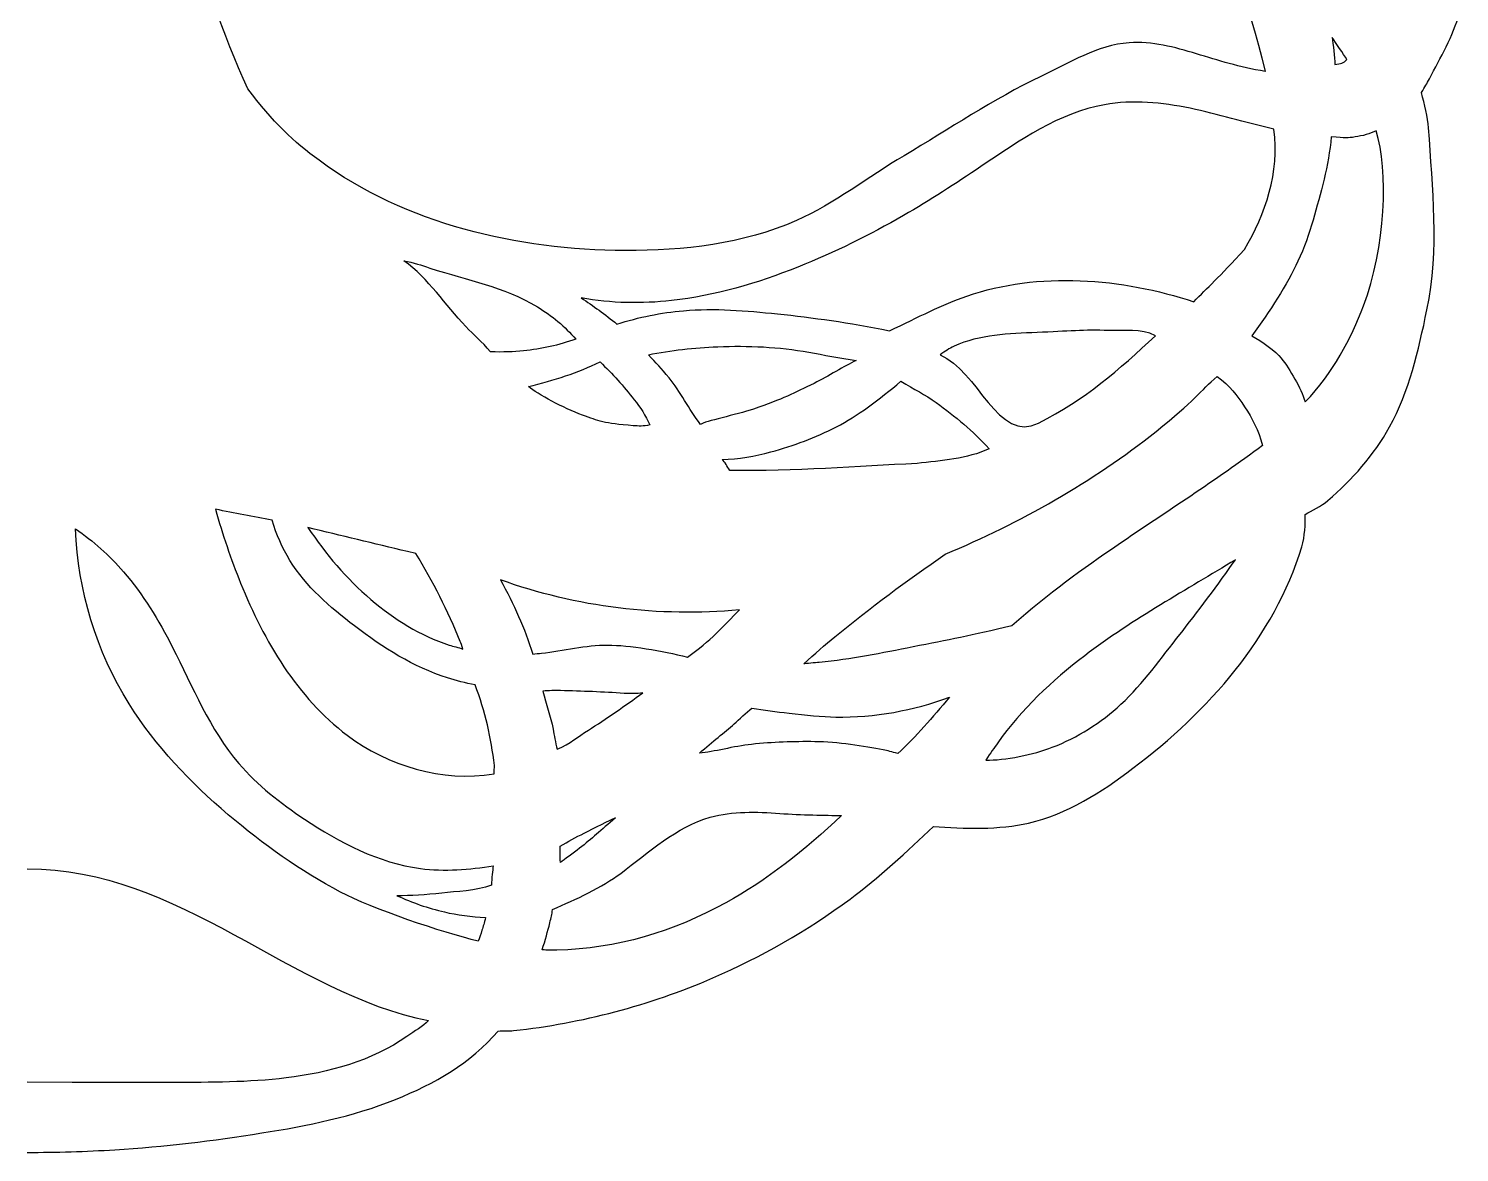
# Model space of a CAD drawing. Extents: x 0 to 12, y 0 to 12.
# Drawn here: x 6.01 to 11.79, y 0.04 to 4.58 of the extents above; entities that cross this region are included whole.
import ezdxf

# ---------------------------------------------------------------- set-up
doc = ezdxf.new("R2010")
doc.units = 0
doc.layers.add('Blue', color=7, linetype='CONTINUOUS')

msp = doc.modelspace()

# ---------------------------------------------------------------- linework, layer by layer
at = {"layer": 'Blue', "color": 5}
for points in [[(11.273437, 4.548178)], [(10.919306, 3.690539)], [(11.401041, 3.463556)], [(7.773011, 3.379013)], [(10.36987, 3.363333)], [(8.315059, 3.236359)], [(9.179883, 3.149798)], [(9.673562, 3.071835)], [(6.761152, 2.640617)], [(7.389073, 2.276001)], [(9.263643, 2.125005)], [(8.077764, 2.058712)], [(9.079476, 1.816361)], [(8.125001, 1.752604)], [(10.142826, 1.678679)], [(8.232449, 1.270583)], [(8.398435, 1.169271)], [(7.675382, 1.089471)]]:
    msp.add_lwpolyline(points, close=True, dxfattribs=at)
for points in [[(7.570654, 2.462043), (7.536575, 2.470154)], [(6.180883, 0.323941), (6, 0.324862)]]:
    msp.add_lwpolyline(points, dxfattribs=at)
for points in [[(6.892036, 4.339472), (6.685348, 4.795751), (6.577588, 5.238979), (6.547442, 5.697664)], [(10.826833, 5.087064), (10.862652, 4.85603), (10.9293, 4.71141), (11.00334, 4.410402)], [(11.666666, 4.380208), (11.711528, 4.466904), (11.762427, 4.551594), (11.788086, 4.646696)], [(10.453204, 4.526219), (10.324927, 4.517622), (10.211003, 4.444814), (10.095967, 4.389954)], [(10.725551, 4.481676), (10.63706, 4.508668), (10.545513, 4.532405), (10.453204, 4.526219)], [(11.273437, 4.548178), (11.277765, 4.520652), (11.284378, 4.467534), (11.284455, 4.437967)], [(11.333612, 4.458193), (11.31892, 4.483538), (11.290001, 4.523543), (11.273437, 4.548178)], [(11.00334, 4.410402), (10.896989, 4.427994), (10.814043, 4.454684), (10.725551, 4.481676)], [(11.284455, 4.437967), (11.308905, 4.441735), (11.319273, 4.444498), (11.333612, 4.458193)], [(7.179152, 4.051131), (7.080256, 4.12384), (6.989835, 4.208067), (6.892036, 4.339472)], [(10.095967, 4.389954), (9.903825, 4.298321), (9.726818, 4.177826), (9.54354, 4.069546)], [(11.63489, 4.325663), (11.650167, 4.349202), (11.656996, 4.36152), (11.666666, 4.380208)], [(10.699971, 4.261417), (10.586341, 4.28518), (10.468445, 4.296458), (10.354166, 4.276042)], [(11.663563, 4.181949), (11.660493, 4.227774), (11.647607, 4.275158), (11.63489, 4.325663)], [(10.354166, 4.276042), (10.169285, 4.243013), (10.00987, 4.131057), (9.854166, 4.026042)], [(11.038091, 4.176878), (10.920558, 4.204365), (10.8136, 4.237653), (10.699971, 4.261417)], [(10.919306, 3.690539), (11.004976, 3.834715), (11.061778, 4.001368), (11.038091, 4.176878)], [(11.451088, 4.170642), (11.427345, 4.158356), (11.395848, 4.149746), (11.36685, 4.145585)], [(11.401041, 3.463545), (11.489202, 3.695006), (11.503091, 4.012851), (11.451088, 4.170642)], [(11.656993, 3.44646), (11.707915, 3.691803), (11.679752, 3.940394), (11.663563, 4.181949)], [(11.270101, 4.145978), (11.260087, 4.031017), (11.226929, 3.915841), (11.196694, 3.809885)], [(11.36685, 4.145585), (11.334927, 4.141004), (11.330556, 4.140946), (11.270101, 4.145978)], [(8.416589, 3.68653), (7.979379, 3.688935), (7.531413, 3.792151), (7.179152, 4.051131)], [(9.54354, 4.069546), (9.397986, 3.983552), (9.263775, 3.876517), (9.108964, 3.808063)], [(9.854166, 4.026042), (9.751923, 3.957083), (9.648414, 3.889882), (9.541666, 3.828125)], [(9.541666, 3.828125), (9.40444, 3.748735), (9.261894, 3.678385), (9.114583, 3.619792)], [(9.108964, 3.808063), (8.893041, 3.712588), (8.652675, 3.68523), (8.416589, 3.68653)], [(11.196694, 3.809885), (11.18068, 3.753765), (11.160951, 3.698398), (11.135416, 3.643242)], [(7.773011, 3.379013), (7.688651, 3.467115), (7.622179, 3.572653), (7.522309, 3.645575)], [(7.522309, 3.645575), (7.563286, 3.636602), (7.59094, 3.628207), (7.627604, 3.615886)], [(10.714686, 3.47937), (10.769767, 3.537975), (10.816168, 3.576036), (10.919306, 3.690539)], [(11.135416, 3.643242), (11.091909, 3.549265), (11.021831, 3.4396), (10.949218, 3.341632)], [(7.627604, 3.615886), (7.785242, 3.562911), (7.920069, 3.54418), (8.0625, 3.458334)], [(9.114583, 3.619792), (8.950525, 3.554537), (8.779663, 3.503721), (8.604166, 3.484375)], [(9.797657, 3.502388), (10.085066, 3.602792), (10.425876, 3.575674), (10.714686, 3.47937)], [(8.604166, 3.484375), (8.483047, 3.471023), (8.360271, 3.472777), (8.238646, 3.494872)], [(8.238646, 3.494872), (8.287677, 3.463378), (8.334927, 3.428295), (8.383184, 3.389237)], [(9.485055, 3.361906), (9.60263, 3.418621), (9.697465, 3.467387), (9.797657, 3.502388)], [(8.0625, 3.458334), (8.120439, 3.423413), (8.172871, 3.379375), (8.217275, 3.328338)], [(8.383184, 3.389237), (8.472276, 3.417148), (8.561817, 3.435738), (8.652291, 3.443463)], [(8.652291, 3.443463), (8.778548, 3.454242), (8.905611, 3.443904), (9.031625, 3.430573)], [(9.031625, 3.430573), (9.175732, 3.41533), (9.320068, 3.396037), (9.485055, 3.361906)], [(11.165106, 3.075092), (11.277811, 3.191817), (11.350145, 3.32993), (11.401041, 3.463556)], [(11.50534, 2.973321), (11.585194, 3.118415), (11.622378, 3.27968), (11.656993, 3.44646)], [(7.872145, 3.277321), (7.836459, 3.319561), (7.805751, 3.344821), (7.773011, 3.379013)], [(10.081236, 3.355074), (9.967341, 3.350507), (9.849843, 3.347048), (9.746097, 3.299832)], [(10.36987, 3.363333), (10.2737, 3.367263), (10.205371, 3.360054), (10.081236, 3.355074)], [(10.559478, 3.342338), (10.500546, 3.372997), (10.433406, 3.360737), (10.36987, 3.363333)], [(8.217275, 3.328338), (8.149133, 3.30405), (8.07797, 3.288249), (8.005951, 3.281418)], [(8.51053, 3.264875), (8.601139, 3.284037), (8.695641, 3.294195), (8.790398, 3.29799)], [(8.790398, 3.29799), (8.913514, 3.302921), (9.037301, 3.297073), (9.158683, 3.275893)], [(9.746097, 3.299832), (9.72519, 3.290317), (9.710299, 3.28012), (9.689125, 3.265069)], [(10.087616, 2.988913), (10.275532, 3.084642), (10.413305, 3.204493), (10.559478, 3.342338)], [(10.949218, 3.341632), (10.989061, 3.320084), (11.047437, 3.279163), (11.068239, 3.251965)], [(8.005951, 3.281418), (7.965315, 3.277563), (7.924351, 3.274752), (7.872145, 3.277321)], [(8.59375, 3.171875), (8.562288, 3.210582), (8.54196, 3.233604), (8.51053, 3.264875)], [(9.158683, 3.275893), (9.218506, 3.265455), (9.284282, 3.250804), (9.349868, 3.242433)], [(9.349868, 3.242433), (9.301708, 3.219752), (9.237977, 3.177889), (9.179883, 3.149798)], [(9.689125, 3.265069), (9.840931, 3.202672), (9.923705, 2.905412), (10.087616, 2.988913)], [(11.068239, 3.251965), (11.105084, 3.203791), (11.146285, 3.13315), (11.165106, 3.075092)], [(8.025343, 3.136366), (8.129715, 3.161699), (8.225252, 3.193074), (8.315059, 3.236359)], [(8.315059, 3.236359), (8.364856, 3.188934), (8.411054, 3.137731), (8.453125, 3.083335)], [(8.244014, 3.020911), (8.166442, 3.04878), (8.064276, 3.10726), (8.025343, 3.136366)], [(8.721424, 2.983867), (8.67359, 3.047572), (8.639039, 3.116157), (8.59375, 3.171875)], [(9.179883, 3.149798), (9.100019, 3.111181), (9.0541, 3.085643), (8.93495, 3.045715)], [(9.27073, 2.974217), (9.354246, 3.016904), (9.44449, 3.085133), (9.530354, 3.157959)], [(9.530354, 3.157959), (9.585129, 3.126448), (9.628546, 3.104645), (9.673562, 3.071835)], [(10.562498, 2.955731), (10.716983, 3.07874), (10.74213, 3.119218), (10.808904, 3.177702)], [(10.808904, 3.177702), (10.859956, 3.139857), (10.889521, 3.100935), (10.920003, 3.054922)], [(8.453125, 3.083335), (8.477059, 3.052389), (8.499654, 3.020407), (8.516128, 2.981581)], [(9.673562, 3.071835), (9.750035, 3.016098), (9.822365, 2.957309), (9.887326, 2.885027)], [(8.449473, 2.9784), (8.32931, 2.988078), (8.309832, 2.997264), (8.244014, 3.020911)], [(8.93495, 3.045715), (8.864689, 3.02217), (8.737536, 2.996502), (8.721424, 2.983867)], [(10.920003, 3.054922), (10.95168, 3.007107), (10.975013, 2.961089), (10.992468, 2.898858)], [(8.516128, 2.981581), (8.490754, 2.975837), (8.470093, 2.976738), (8.449473, 2.9784)], [(9.005845, 2.872621), (9.097507, 2.896738), (9.186334, 2.93108), (9.27073, 2.974217)], [(9.710159, 2.458739), (10.014741, 2.587321), (10.304696, 2.750455), (10.562498, 2.955731)], [(11.256867, 2.675952), (11.354573, 2.760444), (11.443059, 2.860156), (11.50534, 2.973321)], [(10.992468, 2.898858), (10.804414, 2.757532), (10.60075, 2.628578), (10.408722, 2.497241)], [(8.808357, 2.841982), (8.87505, 2.843623), (8.941113, 2.85559), (9.005845, 2.872621)], [(8.839231, 2.797057), (8.829425, 2.814955), (8.81902, 2.831409), (8.808357, 2.841982)], [(9.887326, 2.885027), (9.798411, 2.844559), (9.694835, 2.83642), (9.596207, 2.826113)], [(9.596207, 2.826113), (9.355802, 2.813886), (9.102094, 2.794425), (8.839231, 2.797057)], [(11.164848, 2.619376), (11.192296, 2.636358), (11.229631, 2.6524), (11.256867, 2.675952)], [(6.761152, 2.640617), (6.78915, 2.539347), (6.822984, 2.43969), (6.86243, 2.342307)], [(6.989936, 2.597053), (6.913794, 2.610727), (6.837133, 2.625967), (6.761152, 2.640617)], [(11.151041, 2.489583), (11.163532, 2.530815), (11.166854, 2.582557), (11.164848, 2.619376)], [(6.411456, 1.854165), (6.279508, 2.065649), (6.204247, 2.312141), (6.195561, 2.561261)], [(6.195561, 2.561261), (6.267071, 2.512118), (6.332305, 2.453853), (6.38918, 2.388325)], [(7.061299, 2.434362), (7.030272, 2.484316), (7.006405, 2.538711), (6.989936, 2.597053)], [(7.536575, 2.470154), (7.402061, 2.50217), (7.267388, 2.533582), (7.134635, 2.567159)], [(7.134635, 2.567159), (7.204829, 2.460207), (7.290273, 2.360293), (7.389073, 2.276001)], [(10.408722, 2.497241), (10.264118, 2.39834), (10.130855, 2.302161), (9.979845, 2.169874)], [(10.46875, 1.59375), (10.773013, 1.824182), (11.040388, 2.124301), (11.151041, 2.489583)], [(7.322782, 2.169197), (7.223365, 2.244717), (7.127173, 2.328307), (7.061299, 2.434362)], [(7.749997, 2.106594), (7.700097, 2.229726), (7.640046, 2.348744), (7.570654, 2.462043)], [(9.263643, 2.125005), (9.407159, 2.242524), (9.555937, 2.353617), (9.710159, 2.458739)], [(10.882753, 2.436737), (10.690334, 2.318197), (10.470512, 2.198254), (10.273808, 2.048782)], [(10.659443, 2.136052), (10.722256, 2.214696), (10.818841, 2.34547), (10.882753, 2.436737)], [(6.38918, 2.388325), (6.468498, 2.296939), (6.531046, 2.192191), (6.586212, 2.08449)], [(6.86243, 2.342307), (6.95758, 2.107404), (7.090853, 1.879713), (7.293323, 1.727271)], [(8.878495, 2.233951), (8.555669, 2.204582), (8.217673, 2.244083), (7.912196, 2.356221)], [(7.912196, 2.356221), (7.966806, 2.256041), (8.010666, 2.161035), (8.042962, 2.055385)], [(7.389073, 2.276001), (7.482573, 2.196231), (7.588967, 2.130015), (7.705798, 2.091858)], [(8.667838, 2.043543), (8.762095, 2.107263), (8.813265, 2.169861), (8.878495, 2.233951)], [(7.698432, 1.959275), (7.560786, 2.002195), (7.437594, 2.081982), (7.322782, 2.169197)], [(9.979845, 2.169874), (9.817832, 2.130863), (9.720697, 2.11248), (9.580367, 2.084492)], [(6.586212, 2.08449), (6.668905, 1.923047), (6.737521, 1.751239), (6.85506, 1.613086)], [(7.705798, 2.091858), (7.721663, 2.086677), (7.743542, 2.082813), (7.759996, 2.075454)], [(7.759996, 2.075454), (7.757414, 2.088739), (7.752409, 2.100643), (7.749997, 2.106594)], [(8.077764, 2.058713), (8.167526, 2.06931), (8.256227, 2.091976), (8.346612, 2.091858)], [(8.346612, 2.091858), (8.43235, 2.09178), (8.566447, 2.068678), (8.667838, 2.043543)], [(9.138128, 2.016035), (9.181199, 2.055453), (9.225815, 2.09403), (9.263643, 2.125005)], [(9.580367, 2.084492), (9.454629, 2.059414), (9.328678, 2.033976), (9.201034, 2.021884)], [(10.420058, 1.852473), (10.510643, 1.936916), (10.582158, 2.039287), (10.659443, 2.136052)], [(8.042962, 2.055385), (8.051235, 2.056688), (8.070203, 2.057822), (8.077764, 2.058712)], [(10.273808, 2.048782), (10.14091, 1.947796), (10.018565, 1.833331), (9.922353, 1.696713)], [(9.201034, 2.021884), (9.184092, 2.020277), (9.148253, 2.017283), (9.138128, 2.016035)], [(7.809954, 1.931191), (7.769451, 1.938926), (7.735608, 1.947683), (7.698432, 1.959275)], [(7.887787, 1.605726), (7.8753, 1.715314), (7.851346, 1.823304), (7.809954, 1.931191)], [(6.812498, 1.406248), (6.659506, 1.536917), (6.517958, 1.683466), (6.411456, 1.854165)], [(8.155105, 1.907714), (8.136436, 1.90819), (8.105759, 1.907717), (8.084393, 1.905982)], [(8.084393, 1.905982), (8.095302, 1.852469), (8.115568, 1.804797), (8.125001, 1.752604)], [(8.412904, 1.896665), (8.327088, 1.902558), (8.241096, 1.905517), (8.155105, 1.907714)], [(8.267778, 1.747945), (8.337979, 1.793047), (8.417865, 1.847545), (8.487451, 1.898834)], [(8.487451, 1.898834), (8.462765, 1.894423), (8.435149, 1.895137), (8.412904, 1.896665)], [(9.267326, 1.800913), (9.424451, 1.798409), (9.582015, 1.827623), (9.727069, 1.881007)], [(9.727069, 1.881007), (9.658413, 1.798615), (9.592395, 1.722974), (9.517869, 1.65308)], [(10.142826, 1.678679), (10.245036, 1.718478), (10.339802, 1.777658), (10.420058, 1.852473)], [(8.857252, 1.773716), (8.876144, 1.790384), (8.906414, 1.820415), (8.928813, 1.836667)], [(8.928813, 1.836667), (8.976026, 1.829994), (9.026278, 1.822853), (9.079476, 1.816361)], [(9.079476, 1.816361), (9.145328, 1.808325), (9.2127, 1.801784), (9.267326, 1.800913)], [(8.125001, 1.752604), (8.129806, 1.726019), (8.134072, 1.699339), (8.14191, 1.670546)], [(8.14191, 1.670546), (8.194358, 1.694668), (8.22634, 1.721321), (8.267778, 1.747945)], [(8.716851, 1.655004), (8.770738, 1.702613), (8.817283, 1.738452), (8.857252, 1.773716)], [(7.293323, 1.727271), (7.456417, 1.604476), (7.676238, 1.537305), (7.886917, 1.571147)], [(8.927547, 1.690615), (8.855173, 1.683139), (8.773594, 1.659676), (8.716851, 1.655004)], [(9.182621, 1.701476), (9.097767, 1.702271), (9.012274, 1.699369), (8.927547, 1.690615)], [(9.458835, 1.66833), (9.383024, 1.683534), (9.275349, 1.700605), (9.182621, 1.701476)], [(9.922353, 1.696713), (9.908029, 1.676636), (9.893402, 1.656743), (9.87432, 1.627333)], [(9.87432, 1.627333), (9.949273, 1.624703), (10.068834, 1.649867), (10.142826, 1.678679)], [(9.517869, 1.65308), (9.4946, 1.661098), (9.477294, 1.664628), (9.458835, 1.66833)], [(6.85506, 1.613086), (6.930375, 1.524562), (7.023473, 1.452837), (7.120225, 1.388432)], [(7.886917, 1.571147), (7.886279, 1.579108), (7.888755, 1.597254), (7.887787, 1.605726)], [(10.046875, 1.372395), (10.2026, 1.409097), (10.341208, 1.497156), (10.46875, 1.59375)], [(7.265623, 1.093748), (7.102914, 1.179362), (6.952305, 1.286841), (6.812498, 1.406248)], [(7.120225, 1.388432), (7.262861, 1.293483), (7.419204, 1.21157), (7.589025, 1.188741)], [(8.377429, 1.393115), (8.317098, 1.342608), (8.281997, 1.309936), (8.232449, 1.270583)], [(8.250345, 1.331726), (8.292123, 1.353356), (8.354476, 1.384586), (8.377429, 1.393115)], [(8.398435, 1.169271), (8.513265, 1.254961), (8.622591, 1.356675), (8.760414, 1.395834)], [(8.760414, 1.395834), (8.851207, 1.42163), (8.947503, 1.417981), (9.041664, 1.411459)], [(9.290854, 1.403277), (9.145999, 1.264304), (8.984386, 1.13896), (8.823928, 1.050635)], [(9.041664, 1.411459), (9.128559, 1.40544), (9.226858, 1.403747), (9.290854, 1.403277)], [(8.154239, 1.278535), (8.184637, 1.296844), (8.21783, 1.314891), (8.250345, 1.331726)], [(9.32536, 1.065321), (9.437085, 1.14808), (9.559608, 1.261013), (9.662128, 1.358392)], [(9.662128, 1.358392), (9.784236, 1.349238), (9.932245, 1.345378), (10.046875, 1.372395)], [(8.154594, 1.212528), (8.153854, 1.246295), (8.153688, 1.263281), (8.154239, 1.278535)], [(8.232445, 1.270583), (8.207096, 1.25045), (8.17135, 1.225648), (8.154594, 1.212528)], [(6, 1.187425), (6.612556, 1.191462), (7.070103, 0.680805), (7.621525, 0.574819)], [(7.589025, 1.188741), (7.685386, 1.175787), (7.788595, 1.184257), (7.883257, 1.199617)], [(7.883257, 1.199617), (7.880989, 1.18013), (7.87692, 1.150763), (7.876049, 1.121371)], [(8.123308, 1.023421), (8.217199, 1.063238), (8.323391, 1.113272), (8.398435, 1.169271)], [(7.876049, 1.121371), (7.815861, 1.098265), (7.732449, 1.095998), (7.675382, 1.089471)], [(7.82244, 0.895189), (7.679412, 0.929144), (7.393364, 1.026534), (7.265623, 1.093748)], [(7.675382, 1.089471), (7.610544, 1.082056), (7.548814, 1.078651), (7.494176, 1.078955)], [(7.494176, 1.078955), (7.555394, 1.050566), (7.620324, 1.028557), (7.686062, 1.013172)], [(8.823928, 1.050635), (8.614623, 0.935416), (8.379528, 0.862231), (8.140622, 0.859385)], [(8.770521, 0.746343), (8.966397, 0.830847), (9.153158, 0.937763), (9.32536, 1.065321)], [(7.686062, 1.013172), (7.737099, 1.001227), (7.795988, 0.993276), (7.8524, 0.990573)], [(7.8524, 0.990573), (7.846907, 0.966422), (7.842838, 0.956158), (7.83746, 0.939132)], [(8.111978, 0.968756), (8.117572, 0.992269), (8.119888, 1.000781), (8.123308, 1.023421)], [(7.83746, 0.939132), (7.832796, 0.924371), (7.829049, 0.90756), (7.82244, 0.895189)], [(8.081435, 0.860003), (8.092651, 0.898197), (8.104292, 0.936449), (8.111978, 0.968756)], [(8.140622, 0.859385), (8.121749, 0.859149), (8.099957, 0.858712), (8.081435, 0.860003)], [(7.965793, 0.533592), (8.241521, 0.563363), (8.513847, 0.63561), (8.770521, 0.746343)], [(7.487904, 0.255346), (7.646008, 0.319347), (7.791767, 0.401702), (7.903186, 0.531612)], [(7.621525, 0.574819), (7.597562, 0.549501), (7.566261, 0.532318), (7.534547, 0.510082)], [(7.903186, 0.531612), (7.922682, 0.533316), (7.94672, 0.531533), (7.965793, 0.533592)], [(7.534547, 0.510082), (7.392291, 0.410341), (7.21903, 0.363543), (7.04657, 0.342513)], [(6.588055, 0.324098), (6.452331, 0.324138), (6.316607, 0.324059), (6.180883, 0.323941)], [(7.04657, 0.342513), (6.894633, 0.32398), (6.741117, 0.324075), (6.588055, 0.324098)], [(6.947916, 0.119795), (7.131577, 0.149133), (7.315505, 0.185558), (7.487904, 0.255346)], [(6.354166, 0.052087), (6.553048, 0.064609), (6.751136, 0.088361), (6.947916, 0.119795)], [(6, 0.041503), (6.115798, 0.041425), (6.237799, 0.044763), (6.354166, 0.052087)]]:
    msp.add_open_spline(points, degree=3, dxfattribs=at)

doc.saveas('drawing.dxf')
